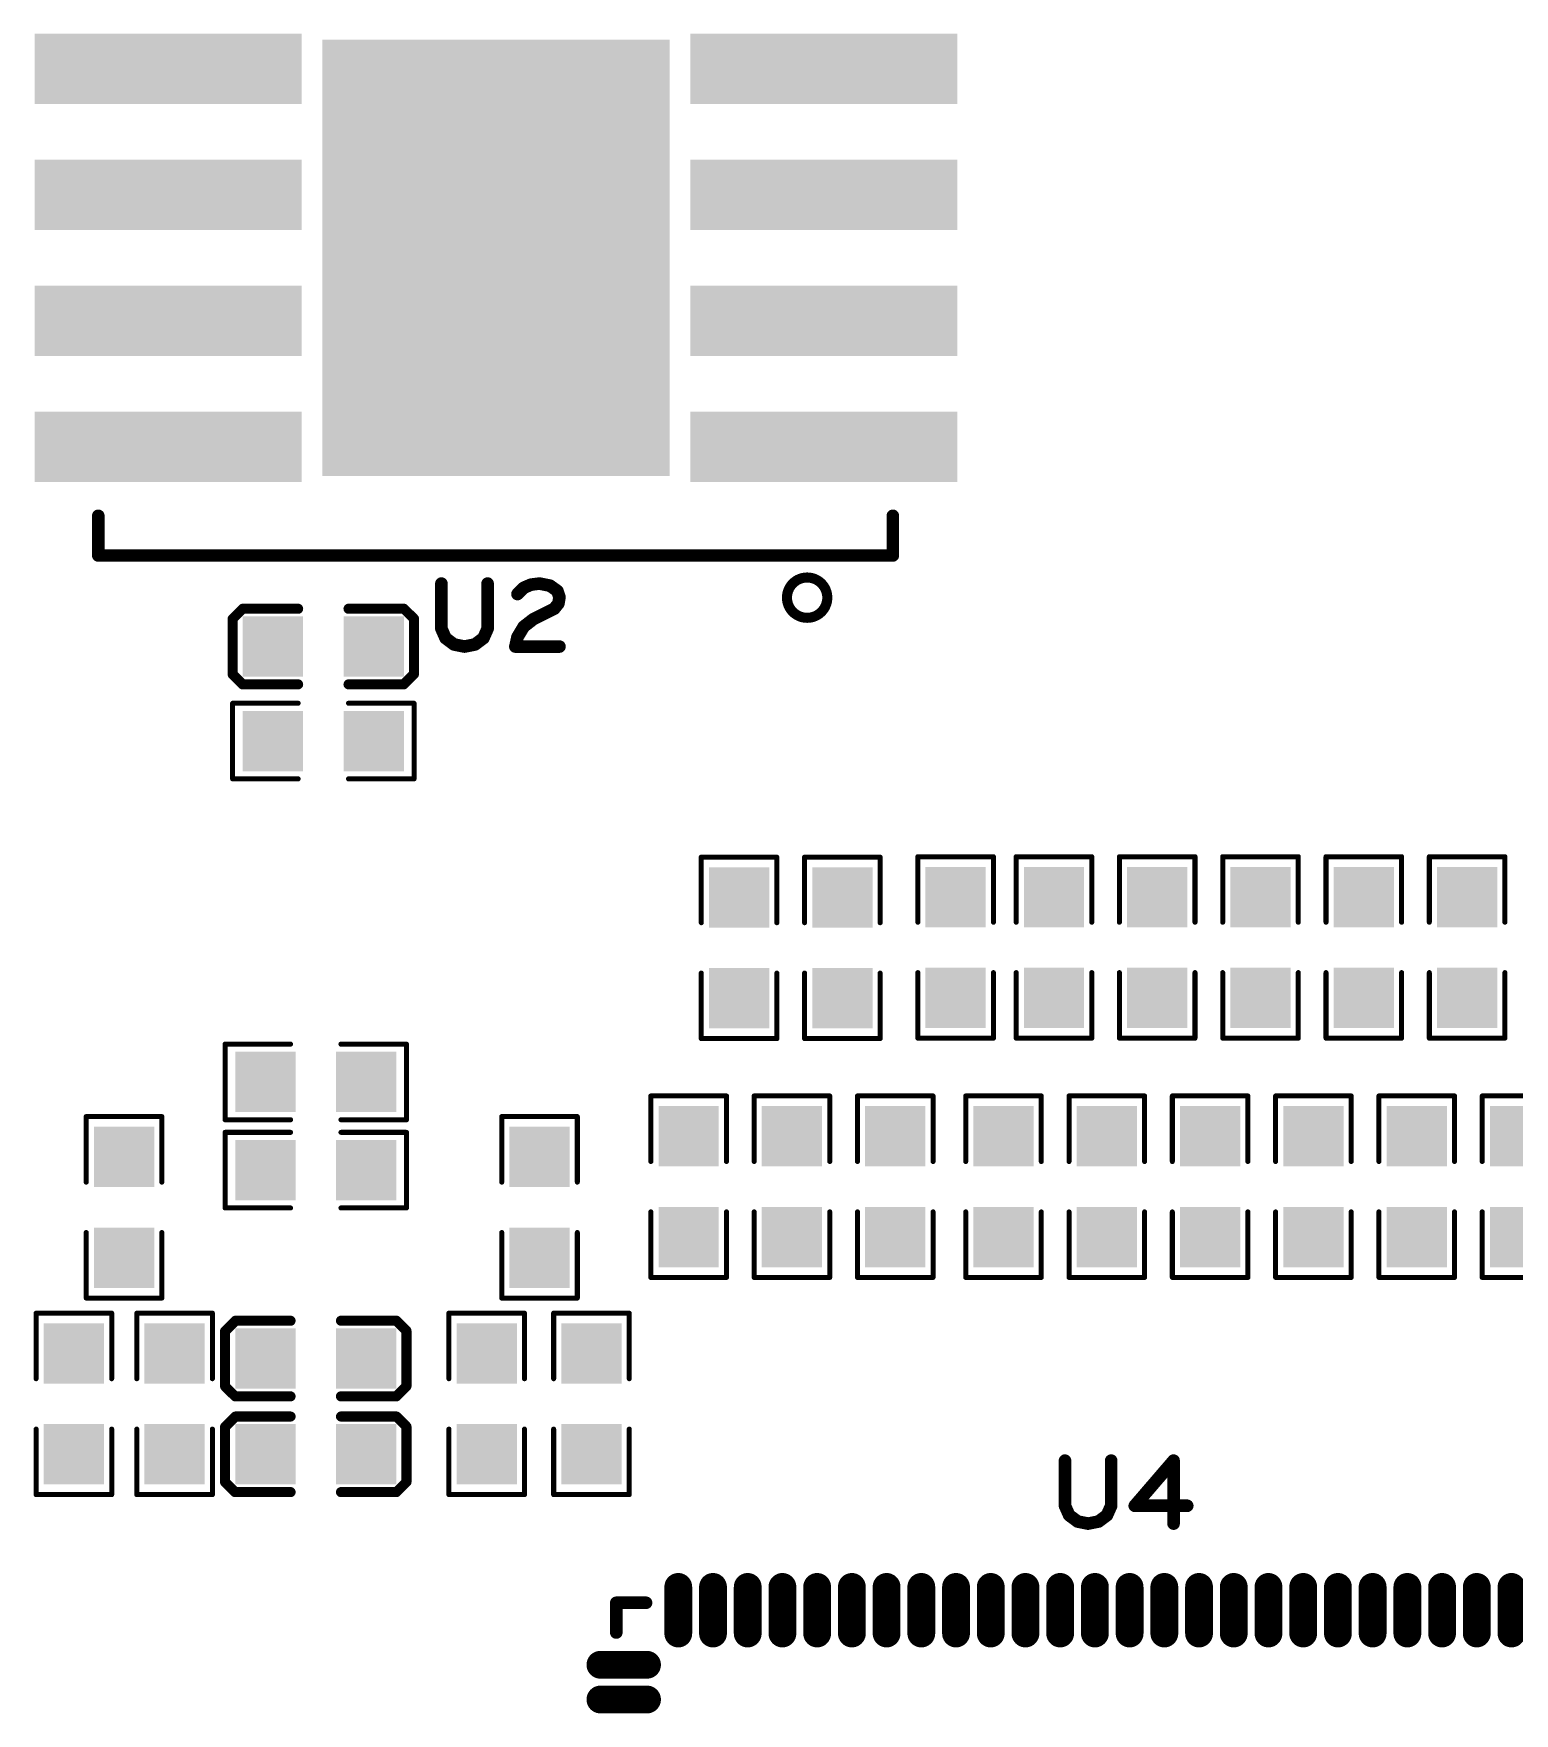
# Model space of a CAD drawing. Extents: x -11 to 101, y 2 to 100.
# Drawn here: x 14.33 to 29.25, y 55.88 to 72.81 of the extents above; entities that cross this region are included whole.
import ezdxf

# ---------------------------------------------------------------- set-up
doc = ezdxf.new("R2010")
doc.units = 0
doc.layers.get('0').update_dxf_attribs({"linetype": 'CONTINUOUS'})
doc.layers.add('SILK_TOP_ART', color=251, linetype='CONTINUOUS')
doc.layers.add('SOLDER_TOP_ART', color=18, linetype='CONTINUOUS')

# ---------------------------------------------------------------- blocks, each defined once
blk = doc.blocks.new('ROUND_219')
at = {"const_width": 0.0508}
blk.add_lwpolyline([(-0.0254, 0, 1), (0.0254, 0, 1)], format="xyb", close=True, dxfattribs=at)
blk = doc.blocks.new('ROUND_165')
at = {"const_width": 0.0635}
blk.add_lwpolyline([(-0.03175, 0, 1), (0.03175, 0, 1)], format="xyb", close=True, dxfattribs=at)
blk = doc.blocks.new('ROUND_321')
at = {"const_width": 0.0254}
blk.add_lwpolyline([(-0.0127, 0, 1), (0.0127, 0, 1)], format="xyb", close=True, dxfattribs=at)
blk = doc.blocks.new('RECTANGLE_368')
blk.add_solid([(1.75, 2.2), (1.75, -2.2), (-1.75, 2.2), (-1.75, -2.2)])
blk = doc.blocks.new('RECTANGLE_361')
blk.add_solid([(1.3454, 0.3548), (1.3454, -0.3548), (-1.3454, 0.3548), (-1.3454, -0.3548)])
blk = doc.blocks.new('SQUARE_333')
blk.add_solid([(0.304, 0.304), (0.304, -0.304), (-0.304, 0.304), (-0.304, -0.304)])
blk = doc.blocks.new('OBLONG_375')
at = {"const_width": 0.28}
blk.add_lwpolyline([(0.235, 0), (-0.235, 0)], dxfattribs=at)
at = {"const_width": 0.14}
for points in [[(-0.305, 0, 1), (-0.165, 0, 1)], [(0.165, 0, 1), (0.305, 0, 1)]]:
    blk.add_lwpolyline(points, format="xyb", close=True, dxfattribs=at)
blk = doc.blocks.new('OBLONG_376')
at = {"const_width": 0.28}
blk.add_lwpolyline([(0, 0.235), (0, -0.235)], dxfattribs=at)
at = {"const_width": 0.14}
for points in [[(-0.07, 0.235, 1), (0.07, 0.235, 1)], [(-0.07, -0.235, 1), (0.07, -0.235, 1)]]:
    blk.add_lwpolyline(points, format="xyb", close=True, dxfattribs=at)

msp = doc.modelspace()

# ---------------------------------------------------------------- linework, layer by layer
at = {"layer": 'SILK_TOP_ART'}
for points, const_width in [([(14.978, 67.9548), (14.978, 67.5548)], 0.127), ([(22.988, 67.5548), (22.988, 67.9548)], 0.127), ([(14.978, 67.5548), (22.988, 67.5548)], 0.127), ([(18.437, 67.2719), (18.437, 66.8168)], 0.127), ([(18.9026, 66.8168), (18.9026, 67.2719)], 0.127), ([(19.2037, 67.1661), (19.2672, 67.2296)], 0.127), ([(19.2672, 67.2296), (19.3413, 67.2613)], 0.127), ([(19.3413, 67.2613), (19.426, 67.2719)], 0.127), ([(19.426, 67.2719), (19.5318, 67.2507)], 0.127), ([(19.5318, 67.2507), (19.6059, 67.1978)], 0.127), ([(19.6059, 67.1978), (19.6271, 67.1343)], 0.127), ([(16.4338, 67.0179), (16.3322, 66.9163)], 0.1016), ([(16.9926, 67.0179), (16.4338, 67.0179)], 0.1016), ([(17.5006, 67.0179), (18.0594, 67.0179)], 0.1016), ([(18.0594, 67.0179), (18.161, 66.9166)], 0.1016), ([(19.5741, 67.0179), (19.3625, 66.9121)], 0.127), ([(19.6165, 67.0708), (19.5741, 67.0179)], 0.127), ([(19.6271, 67.1343), (19.6165, 67.0708)], 0.127), ([(16.3322, 66.9163), (16.3322, 66.3575)], 0.1016), ([(18.161, 66.9166), (18.161, 66.3608)], 0.1016), ([(18.437, 66.8168), (18.4793, 66.7215)], 0.127), ([(18.8603, 66.7215), (18.9026, 66.8168)], 0.127), ([(19.2672, 66.838), (19.2037, 66.7321)], 0.127), ([(19.3625, 66.9121), (19.2672, 66.838)], 0.127), ([(18.4793, 66.7215), (18.564, 66.6581)], 0.127), ([(18.564, 66.6581), (18.6698, 66.6369)], 0.127), ([(18.6698, 66.6369), (18.7756, 66.6581)], 0.127), ([(18.7756, 66.6581), (18.8603, 66.7215)], 0.127), ([(19.2037, 66.7321), (19.1825, 66.6369)], 0.127), ([(19.1825, 66.6369), (19.6271, 66.6369)], 0.127), ([(16.3322, 66.3575), (16.4338, 66.2559)], 0.1016), ([(18.161, 66.3608), (18.0561, 66.2559)], 0.1016), ([(16.4338, 66.2559), (16.9926, 66.2559)], 0.1016), ([(18.0561, 66.2559), (17.5006, 66.2559)], 0.1016), ([(16.3322, 66.0654), (16.9926, 66.0654)], 0.0508), ([(16.3322, 65.3034), (16.3322, 66.0654)], 0.0508), ([(18.161, 66.0654), (17.5006, 66.0654)], 0.0508), ([(18.161, 65.3034), (18.161, 66.0654)], 0.0508), ([(16.9926, 65.3034), (16.3322, 65.3034)], 0.0508), ([(17.5006, 65.3034), (18.161, 65.3034)], 0.0508), ([(21.0566, 64.5144), (21.0566, 63.854)], 0.0508), ([(21.8186, 64.5144), (21.0566, 64.5144)], 0.0508), ([(21.8186, 63.854), (21.8186, 64.5144)], 0.0508), ([(22.098, 64.5144), (22.098, 63.854)], 0.0508), ([(22.86, 64.5144), (22.098, 64.5144)], 0.0508), ([(22.86, 63.854), (22.86, 64.5144)], 0.0508), ([(23.2402, 64.5192), (23.2402, 63.8588)], 0.0508), ([(24.0022, 64.5192), (23.2402, 64.5192)], 0.0508), ([(24.0022, 63.8588), (24.0022, 64.5192)], 0.0508), ([(24.2316, 64.5192), (24.2316, 63.8588)], 0.0508), ([(24.9936, 64.5192), (24.2316, 64.5192)], 0.0508), ([(24.9936, 63.8588), (24.9936, 64.5192)], 0.0508), ([(25.2722, 64.5192), (25.2722, 63.8588)], 0.0508), ([(26.0342, 64.5192), (25.2722, 64.5192)], 0.0508), ([(26.0342, 63.8588), (26.0342, 64.5192)], 0.0508), ([(26.3136, 64.5192), (26.3136, 63.8588)], 0.0508), ([(27.0756, 64.5192), (26.3136, 64.5192)], 0.0508), ([(27.0756, 63.8588), (27.0756, 64.5192)], 0.0508), ([(27.355, 64.5192), (27.355, 63.8588)], 0.0508), ([(28.117, 64.5192), (27.355, 64.5192)], 0.0508), ([(28.117, 63.8588), (28.117, 64.5192)], 0.0508), ([(28.3964, 64.5192), (28.3964, 63.8588)], 0.0508), ([(29.1584, 64.5192), (28.3964, 64.5192)], 0.0508), ([(29.1584, 63.8588), (29.1584, 64.5192)], 0.0508), ([(21.0566, 62.6856), (21.0566, 63.346)], 0.0508), ([(21.8186, 63.346), (21.8186, 62.6856)], 0.0508), ([(22.098, 62.6856), (22.098, 63.346)], 0.0508), ([(22.86, 63.346), (22.86, 62.6856)], 0.0508), ([(23.2402, 62.6904), (23.2402, 63.3508)], 0.0508), ([(24.0022, 63.3508), (24.0022, 62.6904)], 0.0508), ([(24.2316, 62.6904), (24.2316, 63.3508)], 0.0508), ([(24.9936, 63.3508), (24.9936, 62.6904)], 0.0508), ([(25.2722, 62.6904), (25.2722, 63.3508)], 0.0508), ([(26.0342, 63.3508), (26.0342, 62.6904)], 0.0508), ([(26.3136, 62.6904), (26.3136, 63.3508)], 0.0508), ([(27.0756, 63.3508), (27.0756, 62.6904)], 0.0508), ([(27.355, 62.6904), (27.355, 63.3508)], 0.0508), ([(28.117, 63.3508), (28.117, 62.6904)], 0.0508), ([(28.3964, 62.6904), (28.3964, 63.3508)], 0.0508), ([(29.1584, 63.3508), (29.1584, 62.6904)], 0.0508), ([(16.256, 62.63), (16.256, 61.868)], 0.0508), ([(16.9164, 62.63), (16.256, 62.63)], 0.0508), ([(17.4244, 62.63), (18.0848, 62.63)], 0.0508), ([(18.0848, 62.63), (18.0848, 61.868)], 0.0508), ([(21.8186, 62.6856), (21.0566, 62.6856)], 0.0508), ([(22.86, 62.6856), (22.098, 62.6856)], 0.0508), ([(24.0022, 62.6904), (23.2402, 62.6904)], 0.0508), ([(24.9936, 62.6904), (24.2316, 62.6904)], 0.0508), ([(26.0342, 62.6904), (25.2722, 62.6904)], 0.0508), ([(27.0756, 62.6904), (26.3136, 62.6904)], 0.0508), ([(28.117, 62.6904), (27.355, 62.6904)], 0.0508), ([(29.1584, 62.6904), (28.3964, 62.6904)], 0.0508), ([(20.5486, 62.1078), (20.5486, 61.4474)], 0.0508), ([(21.3106, 62.1078), (20.5486, 62.1078)], 0.0508), ([(21.3106, 61.4474), (21.3106, 62.1078)], 0.0508), ([(21.59, 62.1078), (21.59, 61.4474)], 0.0508), ([(22.352, 62.1078), (21.59, 62.1078)], 0.0508), ([(22.352, 61.4474), (22.352, 62.1078)], 0.0508), ([(22.6314, 62.1078), (22.6314, 61.4474)], 0.0508), ([(23.3934, 62.1078), (22.6314, 62.1078)], 0.0508), ([(23.3934, 61.4474), (23.3934, 62.1078)], 0.0508), ([(23.7228, 62.1078), (23.7228, 61.4474)], 0.0508), ([(24.4848, 62.1078), (23.7228, 62.1078)], 0.0508), ([(24.4848, 61.4474), (24.4848, 62.1078)], 0.0508), ([(24.7642, 62.1078), (24.7642, 61.4474)], 0.0508), ([(25.5262, 62.1078), (24.7642, 62.1078)], 0.0508), ([(25.5262, 61.4474), (25.5262, 62.1078)], 0.0508), ([(25.8056, 62.1078), (25.8056, 61.4474)], 0.0508), ([(26.5676, 62.1078), (25.8056, 62.1078)], 0.0508), ([(26.5676, 61.4474), (26.5676, 62.1078)], 0.0508), ([(26.847, 62.1078), (26.847, 61.4474)], 0.0508), ([(27.609, 62.1078), (26.847, 62.1078)], 0.0508), ([(27.609, 61.4474), (27.609, 62.1078)], 0.0508), ([(27.8884, 62.1078), (27.8884, 61.4474)], 0.0508), ([(28.6504, 62.1078), (27.8884, 62.1078)], 0.0508), ([(28.6504, 61.4474), (28.6504, 62.1078)], 0.0508), ([(28.9298, 62.1078), (28.9298, 61.4474)], 0.0508), ([(29.6918, 62.1078), (28.9298, 62.1078)], 0.0508), ([(14.8563, 61.8998), (14.8563, 61.2394)], 0.0508), ([(15.6183, 61.8998), (14.8563, 61.8998)], 0.0508), ([(15.6183, 61.2394), (15.6183, 61.8998)], 0.0508), ([(16.256, 61.868), (16.9164, 61.868)], 0.0508), ([(18.0848, 61.868), (17.4244, 61.868)], 0.0508), ([(19.0452, 61.8998), (19.0452, 61.2394)], 0.0508), ([(19.8072, 61.8998), (19.0452, 61.8998)], 0.0508), ([(19.8072, 61.2394), (19.8072, 61.8998)], 0.0508), ([(16.256, 61.741), (16.256, 60.979)], 0.0508), ([(16.9164, 61.741), (16.256, 61.741)], 0.0508), ([(17.4244, 61.741), (18.0848, 61.741)], 0.0508), ([(18.0848, 61.741), (18.0848, 60.979)], 0.0508), ([(16.256, 60.979), (16.9164, 60.979)], 0.0508), ([(18.0848, 60.979), (17.4244, 60.979)], 0.0508), ([(20.5486, 60.279), (20.5486, 60.9394)], 0.0508), ([(21.3106, 60.9394), (21.3106, 60.279)], 0.0508), ([(21.59, 60.279), (21.59, 60.9394)], 0.0508), ([(22.352, 60.9394), (22.352, 60.279)], 0.0508), ([(22.6314, 60.279), (22.6314, 60.9394)], 0.0508), ([(23.3934, 60.9394), (23.3934, 60.279)], 0.0508), ([(23.7228, 60.279), (23.7228, 60.9394)], 0.0508), ([(24.4848, 60.9394), (24.4848, 60.279)], 0.0508), ([(24.7642, 60.279), (24.7642, 60.9394)], 0.0508), ([(25.5262, 60.9394), (25.5262, 60.279)], 0.0508), ([(25.8056, 60.279), (25.8056, 60.9394)], 0.0508), ([(26.5676, 60.9394), (26.5676, 60.279)], 0.0508), ([(26.847, 60.279), (26.847, 60.9394)], 0.0508), ([(27.609, 60.9394), (27.609, 60.279)], 0.0508), ([(27.8884, 60.279), (27.8884, 60.9394)], 0.0508), ([(28.6504, 60.9394), (28.6504, 60.279)], 0.0508), ([(28.9298, 60.279), (28.9298, 60.9394)], 0.0508), ([(14.8563, 60.071), (14.8563, 60.7314)], 0.0508), ([(15.6183, 60.7314), (15.6183, 60.071)], 0.0508), ([(19.0452, 60.071), (19.0452, 60.7314)], 0.0508), ([(19.8072, 60.7314), (19.8072, 60.071)], 0.0508), ([(21.3106, 60.279), (20.5486, 60.279)], 0.0508), ([(22.352, 60.279), (21.59, 60.279)], 0.0508), ([(23.3934, 60.279), (22.6314, 60.279)], 0.0508), ([(24.4848, 60.279), (23.7228, 60.279)], 0.0508), ([(25.5262, 60.279), (24.7642, 60.279)], 0.0508), ([(26.5676, 60.279), (25.8056, 60.279)], 0.0508), ([(27.609, 60.279), (26.847, 60.279)], 0.0508), ([(28.6504, 60.279), (27.8884, 60.279)], 0.0508), ([(29.6918, 60.279), (28.9298, 60.279)], 0.0508), ([(14.351, 59.9186), (14.351, 59.2582)], 0.0508), ([(15.113, 59.9186), (14.351, 59.9186)], 0.0508), ([(15.6183, 60.071), (14.8563, 60.071)], 0.0508), ([(15.113, 59.2582), (15.113, 59.9186)], 0.0508), ([(15.3662, 59.9186), (15.3662, 59.2582)], 0.0508), ([(16.1282, 59.9186), (15.3662, 59.9186)], 0.0508), ([(16.1282, 59.2582), (16.1282, 59.9186)], 0.0508), ([(18.5126, 59.9186), (18.5126, 59.2582)], 0.0508), ([(19.2746, 59.9186), (18.5126, 59.9186)], 0.0508), ([(19.8072, 60.071), (19.0452, 60.071)], 0.0508), ([(19.2746, 59.2582), (19.2746, 59.9186)], 0.0508), ([(19.5686, 59.9186), (19.5686, 59.2582)], 0.0508), ([(20.3306, 59.9186), (19.5686, 59.9186)], 0.0508), ([(20.3306, 59.2582), (20.3306, 59.9186)], 0.0508), ([(16.256, 59.7375), (16.3609, 59.8424)], 0.1016), ([(16.256, 59.1817), (16.256, 59.7375)], 0.1016), ([(16.3609, 59.8424), (16.9164, 59.8424)], 0.1016), ([(17.9832, 59.8424), (17.4244, 59.8424)], 0.1016), ([(18.0848, 59.7408), (17.9832, 59.8424)], 0.1016), ([(18.0848, 59.182), (18.0848, 59.7408)], 0.1016), ([(16.3576, 59.0804), (16.256, 59.1817)], 0.1016), ([(16.9164, 59.0804), (16.3576, 59.0804)], 0.1016), ([(17.4244, 59.0804), (17.9832, 59.0804)], 0.1016), ([(17.9832, 59.0804), (18.0848, 59.182)], 0.1016), ([(16.256, 58.7723), (16.3609, 58.8772)], 0.1016), ([(16.3609, 58.8772), (16.9164, 58.8772)], 0.1016), ([(17.9832, 58.8772), (17.4244, 58.8772)], 0.1016), ([(18.0848, 58.7756), (17.9832, 58.8772)], 0.1016), ([(14.351, 58.0898), (14.351, 58.7502)], 0.0508), ([(15.113, 58.7502), (15.113, 58.0898)], 0.0508), ([(15.3662, 58.0898), (15.3662, 58.7502)], 0.0508), ([(16.1282, 58.7502), (16.1282, 58.0898)], 0.0508), ([(16.256, 58.2165), (16.256, 58.7723)], 0.1016), ([(18.0848, 58.2168), (18.0848, 58.7756)], 0.1016), ([(18.5126, 58.0898), (18.5126, 58.7502)], 0.0508), ([(19.2746, 58.7502), (19.2746, 58.0898)], 0.0508), ([(19.5686, 58.0898), (19.5686, 58.7502)], 0.0508), ([(20.3306, 58.7502), (20.3306, 58.0898)], 0.0508), ([(24.7235, 58.4327), (24.7235, 57.9776)], 0.127), ([(25.1891, 57.9776), (25.1891, 58.4327)], 0.127), ([(25.8183, 58.4327), (25.4267, 57.9776)], 0.127), ([(25.8183, 57.7977), (25.8183, 58.4327)], 0.127), ([(16.3576, 58.1152), (16.256, 58.2165)], 0.1016), ([(17.9832, 58.1152), (18.0848, 58.2168)], 0.1016), ([(15.113, 58.0898), (14.351, 58.0898)], 0.0508), ([(16.1282, 58.0898), (15.3662, 58.0898)], 0.0508), ([(16.9164, 58.1152), (16.3576, 58.1152)], 0.1016), ([(17.4244, 58.1152), (17.9832, 58.1152)], 0.1016), ([(19.2746, 58.0898), (18.5126, 58.0898)], 0.0508), ([(20.3306, 58.0898), (19.5686, 58.0898)], 0.0508), ([(24.7235, 57.9776), (24.7658, 57.8823)], 0.127), ([(24.7658, 57.8823), (24.8505, 57.8189)], 0.127), ([(25.0621, 57.8189), (25.1468, 57.8823)], 0.127), ([(25.1468, 57.8823), (25.1891, 57.9776)], 0.127), ([(25.4267, 57.9776), (25.9559, 57.9776)], 0.127), ([(24.8505, 57.8189), (24.9563, 57.7977)], 0.127), ([(24.9563, 57.7977), (25.0621, 57.8189)], 0.127), ([(20.5, 57), (20.2, 57)], 0.127), ([(20.2, 57), (20.2, 56.7)], 0.127)]:
    msp.add_lwpolyline(points, dxfattribs=dict(at, const_width=const_width))
at = {"layer": 'SILK_TOP_ART', "const_width": 0.1016}
msp.add_lwpolyline([(21.9208, 67.1298, 1), (22.3272, 67.1298, 1)], format="xyb", close=True, dxfattribs=at)

# ---------------------------------------------------------------- block references
at = {"layer": 'SILK_TOP_ART'}
for name, p in [('ROUND_165', (14.978, 67.9548)), ('ROUND_165', (22.988, 67.9548)), ('ROUND_165', (14.978, 67.5548)), ('ROUND_165', (22.988, 67.5548)), ('ROUND_165', (18.437, 67.2719)), ('ROUND_165', (18.9026, 67.2719)), ('ROUND_165', (19.2037, 67.1661)), ('ROUND_165', (19.2672, 67.2296)), ('ROUND_165', (19.3413, 67.2613)), ('ROUND_165', (19.426, 67.2719)), ('ROUND_165', (19.5318, 67.2507)), ('ROUND_165', (19.6059, 67.1978)), ('ROUND_219', (16.4338, 67.0179)), ('ROUND_219', (16.4338, 67.0179)), ('ROUND_219', (16.9926, 67.0179)), ('ROUND_219', (17.5006, 67.0179)), ('ROUND_219', (18.0594, 67.0179)), ('ROUND_219', (18.0594, 67.0179)), ('ROUND_165', (19.5741, 67.0179)), ('ROUND_165', (19.6165, 67.0708)), ('ROUND_165', (19.6271, 67.1343)), ('ROUND_219', (16.3322, 66.9163)), ('ROUND_219', (16.3322, 66.9163)), ('ROUND_219', (18.161, 66.9166)), ('ROUND_219', (18.161, 66.9166)), ('ROUND_165', (18.437, 66.8168)), ('ROUND_165', (18.9026, 66.8168)), ('ROUND_165', (19.2672, 66.838)), ('ROUND_165', (19.3625, 66.9121)), ('ROUND_165', (18.4793, 66.7215)), ('ROUND_165', (18.564, 66.6581)), ('ROUND_165', (18.7756, 66.6581)), ('ROUND_165', (18.8603, 66.7215)), ('ROUND_165', (19.2037, 66.7321)), ('ROUND_165', (18.6698, 66.6369)), ('ROUND_165', (19.1825, 66.6369)), ('ROUND_165', (19.6271, 66.6369)), ('ROUND_219', (16.3322, 66.3575)), ('ROUND_219', (16.3322, 66.3575)), ('ROUND_219', (18.161, 66.3608)), ('ROUND_219', (18.161, 66.3608)), ('ROUND_219', (16.4338, 66.2559)), ('ROUND_219', (16.4338, 66.2559)), ('ROUND_219', (16.9926, 66.2559)), ('ROUND_219', (17.5006, 66.2559)), ('ROUND_219', (18.0561, 66.2559)), ('ROUND_219', (18.0561, 66.2559)), ('ROUND_321', (16.3322, 66.0654)), ('ROUND_321', (16.3322, 66.0654)), ('ROUND_321', (16.9926, 66.0654)), ('ROUND_321', (17.5006, 66.0654)), ('ROUND_321', (18.161, 66.0654)), ('ROUND_321', (18.161, 66.0654)), ('ROUND_321', (16.3322, 65.3034)), ('ROUND_321', (16.3322, 65.3034)), ('ROUND_321', (16.9926, 65.3034)), ('ROUND_321', (17.5006, 65.3034)), ('ROUND_321', (18.161, 65.3034)), ('ROUND_321', (18.161, 65.3034)), ('ROUND_321', (21.0566, 64.5144)), ('ROUND_321', (21.0566, 64.5144)), ('ROUND_321', (21.8186, 64.5144)), ('ROUND_321', (21.8186, 64.5144)), ('ROUND_321', (22.098, 64.5144)), ('ROUND_321', (22.098, 64.5144)), ('ROUND_321', (22.86, 64.5144)), ('ROUND_321', (22.86, 64.5144)), ('ROUND_321', (23.2402, 64.5192)), ('ROUND_321', (23.2402, 64.5192)), ('ROUND_321', (24.0022, 64.5192)), ('ROUND_321', (24.0022, 64.5192)), ('ROUND_321', (24.2316, 64.5192)), ('ROUND_321', (24.2316, 64.5192)), ('ROUND_321', (24.9936, 64.5192)), ('ROUND_321', (24.9936, 64.5192)), ('ROUND_321', (25.2722, 64.5192)), ('ROUND_321', (25.2722, 64.5192)), ('ROUND_321', (26.0342, 64.5192)), ('ROUND_321', (26.0342, 64.5192)), ('ROUND_321', (26.3136, 64.5192)), ('ROUND_321', (26.3136, 64.5192)), ('ROUND_321', (27.0756, 64.5192)), ('ROUND_321', (27.0756, 64.5192)), ('ROUND_321', (27.355, 64.5192)), ('ROUND_321', (27.355, 64.5192)), ('ROUND_321', (28.117, 64.5192)), ('ROUND_321', (28.117, 64.5192)), ('ROUND_321', (28.3964, 64.5192)), ('ROUND_321', (28.3964, 64.5192)), ('ROUND_321', (29.1584, 64.5192)), ('ROUND_321', (29.1584, 64.5192)), ('ROUND_321', (21.0566, 63.854)), ('ROUND_321', (21.8186, 63.854)), ('ROUND_321', (22.098, 63.854)), ('ROUND_321', (22.86, 63.854)), ('ROUND_321', (23.2402, 63.8588)), ('ROUND_321', (24.0022, 63.8588)), ('ROUND_321', (24.2316, 63.8588)), ('ROUND_321', (24.9936, 63.8588)), ('ROUND_321', (25.2722, 63.8588)), ('ROUND_321', (26.0342, 63.8588)), ('ROUND_321', (26.3136, 63.8588)), ('ROUND_321', (27.0756, 63.8588)), ('ROUND_321', (27.355, 63.8588)), ('ROUND_321', (28.117, 63.8588)), ('ROUND_321', (28.3964, 63.8588)), ('ROUND_321', (29.1584, 63.8588)), ('ROUND_321', (21.0566, 63.346)), ('ROUND_321', (21.8186, 63.346)), ('ROUND_321', (22.098, 63.346)), ('ROUND_321', (22.86, 63.346)), ('ROUND_321', (23.2402, 63.3508)), ('ROUND_321', (24.0022, 63.3508)), ('ROUND_321', (24.2316, 63.3508)), ('ROUND_321', (24.9936, 63.3508)), ('ROUND_321', (25.2722, 63.3508)), ('ROUND_321', (26.0342, 63.3508)), ('ROUND_321', (26.3136, 63.3508)), ('ROUND_321', (27.0756, 63.3508)), ('ROUND_321', (27.355, 63.3508)), ('ROUND_321', (28.117, 63.3508)), ('ROUND_321', (28.3964, 63.3508)), ('ROUND_321', (29.1584, 63.3508)), ('ROUND_321', (16.256, 62.63)), ('ROUND_321', (16.256, 62.63)), ('ROUND_321', (16.9164, 62.63)), ('ROUND_321', (17.4244, 62.63)), ('ROUND_321', (18.0848, 62.63)), ('ROUND_321', (18.0848, 62.63)), ('ROUND_321', (21.0566, 62.6856)), ('ROUND_321', (21.0566, 62.6856)), ('ROUND_321', (21.8186, 62.6856)), ('ROUND_321', (21.8186, 62.6856)), ('ROUND_321', (22.098, 62.6856)), ('ROUND_321', (22.098, 62.6856)), ('ROUND_321', (22.86, 62.6856)), ('ROUND_321', (22.86, 62.6856)), ('ROUND_321', (23.2402, 62.6904)), ('ROUND_321', (23.2402, 62.6904)), ('ROUND_321', (24.0022, 62.6904)), ('ROUND_321', (24.0022, 62.6904)), ('ROUND_321', (24.2316, 62.6904)), ('ROUND_321', (24.2316, 62.6904)), ('ROUND_321', (24.9936, 62.6904)), ('ROUND_321', (24.9936, 62.6904)), ('ROUND_321', (25.2722, 62.6904)), ('ROUND_321', (25.2722, 62.6904)), ('ROUND_321', (26.0342, 62.6904)), ('ROUND_321', (26.0342, 62.6904)), ('ROUND_321', (26.3136, 62.6904)), ('ROUND_321', (26.3136, 62.6904)), ('ROUND_321', (27.0756, 62.6904)), ('ROUND_321', (27.0756, 62.6904)), ('ROUND_321', (27.355, 62.6904)), ('ROUND_321', (27.355, 62.6904)), ('ROUND_321', (28.117, 62.6904)), ('ROUND_321', (28.117, 62.6904)), ('ROUND_321', (28.3964, 62.6904)), ('ROUND_321', (28.3964, 62.6904)), ('ROUND_321', (29.1584, 62.6904)), ('ROUND_321', (29.1584, 62.6904)), ('ROUND_321', (20.5486, 62.1078)), ('ROUND_321', (20.5486, 62.1078)), ('ROUND_321', (21.3106, 62.1078)), ('ROUND_321', (21.3106, 62.1078)), ('ROUND_321', (21.59, 62.1078)), ('ROUND_321', (21.59, 62.1078)), ('ROUND_321', (22.352, 62.1078)), ('ROUND_321', (22.352, 62.1078)), ('ROUND_321', (22.6314, 62.1078)), ('ROUND_321', (22.6314, 62.1078)), ('ROUND_321', (23.3934, 62.1078)), ('ROUND_321', (23.3934, 62.1078)), ('ROUND_321', (23.7228, 62.1078)), ('ROUND_321', (23.7228, 62.1078)), ('ROUND_321', (24.4848, 62.1078)), ('ROUND_321', (24.4848, 62.1078)), ('ROUND_321', (24.7642, 62.1078)), ('ROUND_321', (24.7642, 62.1078)), ('ROUND_321', (25.5262, 62.1078)), ('ROUND_321', (25.5262, 62.1078)), ('ROUND_321', (25.8056, 62.1078)), ('ROUND_321', (25.8056, 62.1078)), ('ROUND_321', (26.5676, 62.1078)), ('ROUND_321', (26.5676, 62.1078)), ('ROUND_321', (26.847, 62.1078)), ('ROUND_321', (26.847, 62.1078)), ('ROUND_321', (27.609, 62.1078)), ('ROUND_321', (27.609, 62.1078)), ('ROUND_321', (27.8884, 62.1078)), ('ROUND_321', (27.8884, 62.1078)), ('ROUND_321', (28.6504, 62.1078)), ('ROUND_321', (28.6504, 62.1078)), ('ROUND_321', (28.9298, 62.1078)), ('ROUND_321', (28.9298, 62.1078)), ('ROUND_321', (14.8563, 61.8998)), ('ROUND_321', (14.8563, 61.8998)), ('ROUND_321', (15.6183, 61.8998)), ('ROUND_321', (15.6183, 61.8998)), ('ROUND_321', (16.256, 61.868)), ('ROUND_321', (16.256, 61.868)), ('ROUND_321', (16.9164, 61.868)), ('ROUND_321', (17.4244, 61.868)), ('ROUND_321', (18.0848, 61.868)), ('ROUND_321', (18.0848, 61.868)), ('ROUND_321', (19.0452, 61.8998)), ('ROUND_321', (19.0452, 61.8998)), ('ROUND_321', (19.8072, 61.8998)), ('ROUND_321', (19.8072, 61.8998)), ('ROUND_321', (16.256, 61.741)), ('ROUND_321', (16.256, 61.741)), ('ROUND_321', (16.9164, 61.741)), ('ROUND_321', (17.4244, 61.741)), ('ROUND_321', (18.0848, 61.741)), ('ROUND_321', (18.0848, 61.741)), ('ROUND_321', (20.5486, 61.4474)), ('ROUND_321', (21.3106, 61.4474)), ('ROUND_321', (21.59, 61.4474)), ('ROUND_321', (22.352, 61.4474)), ('ROUND_321', (22.6314, 61.4474)), ('ROUND_321', (23.3934, 61.4474)), ('ROUND_321', (23.7228, 61.4474)), ('ROUND_321', (24.4848, 61.4474)), ('ROUND_321', (24.7642, 61.4474)), ('ROUND_321', (25.5262, 61.4474)), ('ROUND_321', (25.8056, 61.4474)), ('ROUND_321', (26.5676, 61.4474)), ('ROUND_321', (26.847, 61.4474)), ('ROUND_321', (27.609, 61.4474)), ('ROUND_321', (27.8884, 61.4474)), ('ROUND_321', (28.6504, 61.4474)), ('ROUND_321', (28.9298, 61.4474)), ('ROUND_321', (14.8563, 61.2394)), ('ROUND_321', (15.6183, 61.2394)), ('ROUND_321', (19.0452, 61.2394)), ('ROUND_321', (19.8072, 61.2394)), ('ROUND_321', (16.256, 60.979)), ('ROUND_321', (16.256, 60.979)), ('ROUND_321', (16.9164, 60.979)), ('ROUND_321', (17.4244, 60.979)), ('ROUND_321', (18.0848, 60.979)), ('ROUND_321', (18.0848, 60.979)), ('ROUND_321', (20.5486, 60.9394)), ('ROUND_321', (21.3106, 60.9394)), ('ROUND_321', (21.59, 60.9394)), ('ROUND_321', (22.352, 60.9394)), ('ROUND_321', (22.6314, 60.9394)), ('ROUND_321', (23.3934, 60.9394)), ('ROUND_321', (23.7228, 60.9394)), ('ROUND_321', (24.4848, 60.9394)), ('ROUND_321', (24.7642, 60.9394)), ('ROUND_321', (25.5262, 60.9394)), ('ROUND_321', (25.8056, 60.9394)), ('ROUND_321', (26.5676, 60.9394)), ('ROUND_321', (26.847, 60.9394)), ('ROUND_321', (27.609, 60.9394)), ('ROUND_321', (27.8884, 60.9394)), ('ROUND_321', (28.6504, 60.9394)), ('ROUND_321', (28.9298, 60.9394)), ('ROUND_321', (14.8563, 60.7314)), ('ROUND_321', (15.6183, 60.7314)), ('ROUND_321', (19.0452, 60.7314)), ('ROUND_321', (19.8072, 60.7314)), ('ROUND_321', (20.5486, 60.279)), ('ROUND_321', (20.5486, 60.279)), ('ROUND_321', (21.3106, 60.279)), ('ROUND_321', (21.3106, 60.279)), ('ROUND_321', (21.59, 60.279)), ('ROUND_321', (21.59, 60.279)), ('ROUND_321', (22.352, 60.279)), ('ROUND_321', (22.352, 60.279)), ('ROUND_321', (22.6314, 60.279)), ('ROUND_321', (22.6314, 60.279)), ('ROUND_321', (23.3934, 60.279)), ('ROUND_321', (23.3934, 60.279)), ('ROUND_321', (23.7228, 60.279)), ('ROUND_321', (23.7228, 60.279)), ('ROUND_321', (24.4848, 60.279)), ('ROUND_321', (24.4848, 60.279)), ('ROUND_321', (24.7642, 60.279)), ('ROUND_321', (24.7642, 60.279)), ('ROUND_321', (25.5262, 60.279)), ('ROUND_321', (25.5262, 60.279)), ('ROUND_321', (25.8056, 60.279)), ('ROUND_321', (25.8056, 60.279)), ('ROUND_321', (26.5676, 60.279)), ('ROUND_321', (26.5676, 60.279)), ('ROUND_321', (26.847, 60.279)), ('ROUND_321', (26.847, 60.279)), ('ROUND_321', (27.609, 60.279)), ('ROUND_321', (27.609, 60.279)), ('ROUND_321', (27.8884, 60.279)), ('ROUND_321', (27.8884, 60.279)), ('ROUND_321', (28.6504, 60.279)), ('ROUND_321', (28.6504, 60.279)), ('ROUND_321', (28.9298, 60.279)), ('ROUND_321', (28.9298, 60.279)), ('ROUND_321', (14.351, 59.9186)), ('ROUND_321', (14.351, 59.9186)), ('ROUND_321', (14.8563, 60.071)), ('ROUND_321', (14.8563, 60.071)), ('ROUND_321', (15.113, 59.9186)), ('ROUND_321', (15.113, 59.9186)), ('ROUND_321', (15.3662, 59.9186)), ('ROUND_321', (15.3662, 59.9186)), ('ROUND_321', (15.6183, 60.071)), ('ROUND_321', (15.6183, 60.071)), ('ROUND_321', (16.1282, 59.9186)), ('ROUND_321', (16.1282, 59.9186)), ('ROUND_321', (18.5126, 59.9186)), ('ROUND_321', (18.5126, 59.9186)), ('ROUND_321', (19.0452, 60.071)), ('ROUND_321', (19.0452, 60.071)), ('ROUND_321', (19.2746, 59.9186)), ('ROUND_321', (19.2746, 59.9186)), ('ROUND_321', (19.5686, 59.9186)), ('ROUND_321', (19.5686, 59.9186)), ('ROUND_321', (19.8072, 60.071)), ('ROUND_321', (19.8072, 60.071)), ('ROUND_321', (20.3306, 59.9186)), ('ROUND_321', (20.3306, 59.9186)), ('ROUND_219', (16.256, 59.7375)), ('ROUND_219', (16.256, 59.7375)), ('ROUND_219', (16.3609, 59.8424)), ('ROUND_219', (16.3609, 59.8424)), ('ROUND_219', (16.9164, 59.8424)), ('ROUND_219', (17.4244, 59.8424)), ('ROUND_219', (17.9832, 59.8424)), ('ROUND_219', (17.9832, 59.8424)), ('ROUND_219', (18.0848, 59.7408)), ('ROUND_219', (18.0848, 59.7408)), ('ROUND_321', (14.351, 59.2582)), ('ROUND_321', (15.113, 59.2582)), ('ROUND_321', (15.3662, 59.2582)), ('ROUND_321', (16.1282, 59.2582)), ('ROUND_321', (18.5126, 59.2582)), ('ROUND_321', (19.2746, 59.2582)), ('ROUND_321', (19.5686, 59.2582)), ('ROUND_321', (20.3306, 59.2582)), ('ROUND_219', (16.256, 59.1817)), ('ROUND_219', (16.256, 59.1817)), ('ROUND_219', (16.3576, 59.0804)), ('ROUND_219', (16.3576, 59.0804)), ('ROUND_219', (16.9164, 59.0804)), ('ROUND_219', (17.4244, 59.0804)), ('ROUND_219', (17.9832, 59.0804)), ('ROUND_219', (17.9832, 59.0804)), ('ROUND_219', (18.0848, 59.182)), ('ROUND_219', (18.0848, 59.182)), ('ROUND_219', (16.3609, 58.8772)), ('ROUND_219', (16.3609, 58.8772)), ('ROUND_219', (16.9164, 58.8772)), ('ROUND_219', (17.4244, 58.8772)), ('ROUND_219', (17.9832, 58.8772)), ('ROUND_219', (17.9832, 58.8772)), ('ROUND_321', (14.351, 58.7502)), ('ROUND_321', (15.113, 58.7502)), ('ROUND_321', (15.3662, 58.7502)), ('ROUND_321', (16.1282, 58.7502)), ('ROUND_219', (16.256, 58.7723)), ('ROUND_219', (16.256, 58.7723)), ('ROUND_219', (18.0848, 58.7756)), ('ROUND_219', (18.0848, 58.7756)), ('ROUND_321', (18.5126, 58.7502)), ('ROUND_321', (19.2746, 58.7502)), ('ROUND_321', (19.5686, 58.7502)), ('ROUND_321', (20.3306, 58.7502)), ('ROUND_165', (24.7235, 58.4327)), ('ROUND_165', (25.1891, 58.4327)), ('ROUND_165', (25.8183, 58.4327)), ('ROUND_219', (16.256, 58.2165)), ('ROUND_219', (16.256, 58.2165)), ('ROUND_219', (18.0848, 58.2168)), ('ROUND_219', (18.0848, 58.2168)), ('ROUND_321', (14.351, 58.0898)), ('ROUND_321', (14.351, 58.0898)), ('ROUND_321', (15.113, 58.0898)), ('ROUND_321', (15.113, 58.0898)), ('ROUND_321', (15.3662, 58.0898)), ('ROUND_321', (15.3662, 58.0898)), ('ROUND_321', (16.1282, 58.0898)), ('ROUND_321', (16.1282, 58.0898)), ('ROUND_219', (16.3576, 58.1152)), ('ROUND_219', (16.3576, 58.1152)), ('ROUND_219', (16.9164, 58.1152)), ('ROUND_219', (17.4244, 58.1152)), ('ROUND_219', (17.9832, 58.1152)), ('ROUND_219', (17.9832, 58.1152)), ('ROUND_321', (18.5126, 58.0898)), ('ROUND_321', (18.5126, 58.0898)), ('ROUND_321', (19.2746, 58.0898)), ('ROUND_321', (19.2746, 58.0898)), ('ROUND_321', (19.5686, 58.0898)), ('ROUND_321', (19.5686, 58.0898)), ('ROUND_321', (20.3306, 58.0898)), ('ROUND_321', (20.3306, 58.0898)), ('ROUND_165', (24.7235, 57.9776)), ('ROUND_165', (24.7658, 57.8823)), ('ROUND_165', (25.1468, 57.8823)), ('ROUND_165', (25.1891, 57.9776)), ('ROUND_165', (25.4267, 57.9776)), ('ROUND_165', (25.9559, 57.9776)), ('ROUND_165', (24.8505, 57.8189)), ('ROUND_165', (24.9563, 57.7977)), ('ROUND_165', (25.0621, 57.8189)), ('ROUND_165', (25.8183, 57.7977)), ('ROUND_165', (20.2, 57)), ('ROUND_165', (20.2, 57)), ('ROUND_165', (20.5, 57)), ('ROUND_165', (20.2, 56.7))]:
    msp.add_blockref(name, p, dxfattribs=at)
at = {"layer": 'SOLDER_TOP_ART'}
for name, p in [('RECTANGLE_361', (15.6828, 72.4598)), ('RECTANGLE_361', (22.2932, 72.4598)), ('RECTANGLE_368', (18.988, 70.5548)), ('RECTANGLE_361', (15.6828, 71.1898)), ('RECTANGLE_361', (22.2932, 71.1898)), ('RECTANGLE_361', (15.6828, 69.9198)), ('RECTANGLE_361', (22.2932, 69.9198)), ('RECTANGLE_361', (15.6828, 68.6498)), ('RECTANGLE_361', (22.2932, 68.6498)), ('SQUARE_333', (16.7386, 66.6369)), ('SQUARE_333', (17.7546, 66.6369)), ('SQUARE_333', (16.7386, 65.6844)), ('SQUARE_333', (17.7546, 65.6844)), ('SQUARE_333', (21.4376, 64.108)), ('SQUARE_333', (22.479, 64.108)), ('SQUARE_333', (23.6212, 64.1128)), ('SQUARE_333', (24.6126, 64.1128)), ('SQUARE_333', (25.6532, 64.1128)), ('SQUARE_333', (26.6946, 64.1128)), ('SQUARE_333', (27.736, 64.1128)), ('SQUARE_333', (28.7774, 64.1128)), ('SQUARE_333', (21.4376, 63.092)), ('SQUARE_333', (22.479, 63.092)), ('SQUARE_333', (23.6212, 63.0968)), ('SQUARE_333', (24.6126, 63.0968)), ('SQUARE_333', (25.6532, 63.0968)), ('SQUARE_333', (26.6946, 63.0968)), ('SQUARE_333', (27.736, 63.0968)), ('SQUARE_333', (28.7774, 63.0968)), ('SQUARE_333', (16.6624, 62.249)), ('SQUARE_333', (17.6784, 62.249)), ('SQUARE_333', (20.9296, 61.7014)), ('SQUARE_333', (21.971, 61.7014)), ('SQUARE_333', (23.0124, 61.7014)), ('SQUARE_333', (24.1038, 61.7014)), ('SQUARE_333', (25.1452, 61.7014)), ('SQUARE_333', (26.1866, 61.7014)), ('SQUARE_333', (27.228, 61.7014)), ('SQUARE_333', (28.2694, 61.7014)), ('SQUARE_333', (29.3108, 61.7014)), ('SQUARE_333', (15.2373, 61.4934)), ('SQUARE_333', (19.4262, 61.4934)), ('SQUARE_333', (16.6624, 61.36)), ('SQUARE_333', (17.6784, 61.36)), ('SQUARE_333', (20.9296, 60.6854)), ('SQUARE_333', (21.971, 60.6854)), ('SQUARE_333', (23.0124, 60.6854)), ('SQUARE_333', (24.1038, 60.6854)), ('SQUARE_333', (25.1452, 60.6854)), ('SQUARE_333', (26.1866, 60.6854)), ('SQUARE_333', (27.228, 60.6854)), ('SQUARE_333', (28.2694, 60.6854)), ('SQUARE_333', (29.3108, 60.6854)), ('SQUARE_333', (15.2373, 60.4774)), ('SQUARE_333', (19.4262, 60.4774)), ('SQUARE_333', (14.732, 59.5122)), ('SQUARE_333', (15.7472, 59.5122)), ('SQUARE_333', (16.6624, 59.4614)), ('SQUARE_333', (17.6784, 59.4614)), ('SQUARE_333', (18.8936, 59.5122)), ('SQUARE_333', (19.9496, 59.5122)), ('SQUARE_333', (14.732, 58.4962)), ('SQUARE_333', (15.7472, 58.4962)), ('SQUARE_333', (16.6624, 58.4962)), ('SQUARE_333', (17.6784, 58.4962)), ('SQUARE_333', (18.8936, 58.4962)), ('SQUARE_333', (19.9496, 58.4962)), ('OBLONG_376', (20.825, 56.925)), ('OBLONG_376', (21.175, 56.925)), ('OBLONG_376', (21.525, 56.925)), ('OBLONG_376', (21.875, 56.925)), ('OBLONG_376', (22.225, 56.925)), ('OBLONG_376', (22.575, 56.925)), ('OBLONG_376', (22.925, 56.925)), ('OBLONG_376', (23.275, 56.925)), ('OBLONG_376', (23.625, 56.925)), ('OBLONG_376', (23.975, 56.925)), ('OBLONG_376', (24.325, 56.925)), ('OBLONG_376', (24.675, 56.925)), ('OBLONG_376', (25.025, 56.925)), ('OBLONG_376', (25.375, 56.925)), ('OBLONG_376', (25.725, 56.925)), ('OBLONG_376', (26.075, 56.925)), ('OBLONG_376', (26.425, 56.925)), ('OBLONG_376', (26.775, 56.925)), ('OBLONG_376', (27.125, 56.925)), ('OBLONG_376', (27.475, 56.925)), ('OBLONG_376', (27.825, 56.925)), ('OBLONG_376', (28.175, 56.925)), ('OBLONG_376', (28.525, 56.925)), ('OBLONG_376', (28.875, 56.925)), ('OBLONG_376', (29.225, 56.925)), ('OBLONG_375', (20.275, 56.375)), ('OBLONG_375', (20.275, 56.025))]:
    msp.add_blockref(name, p, dxfattribs=at)

doc.saveas('drawing.dxf')
